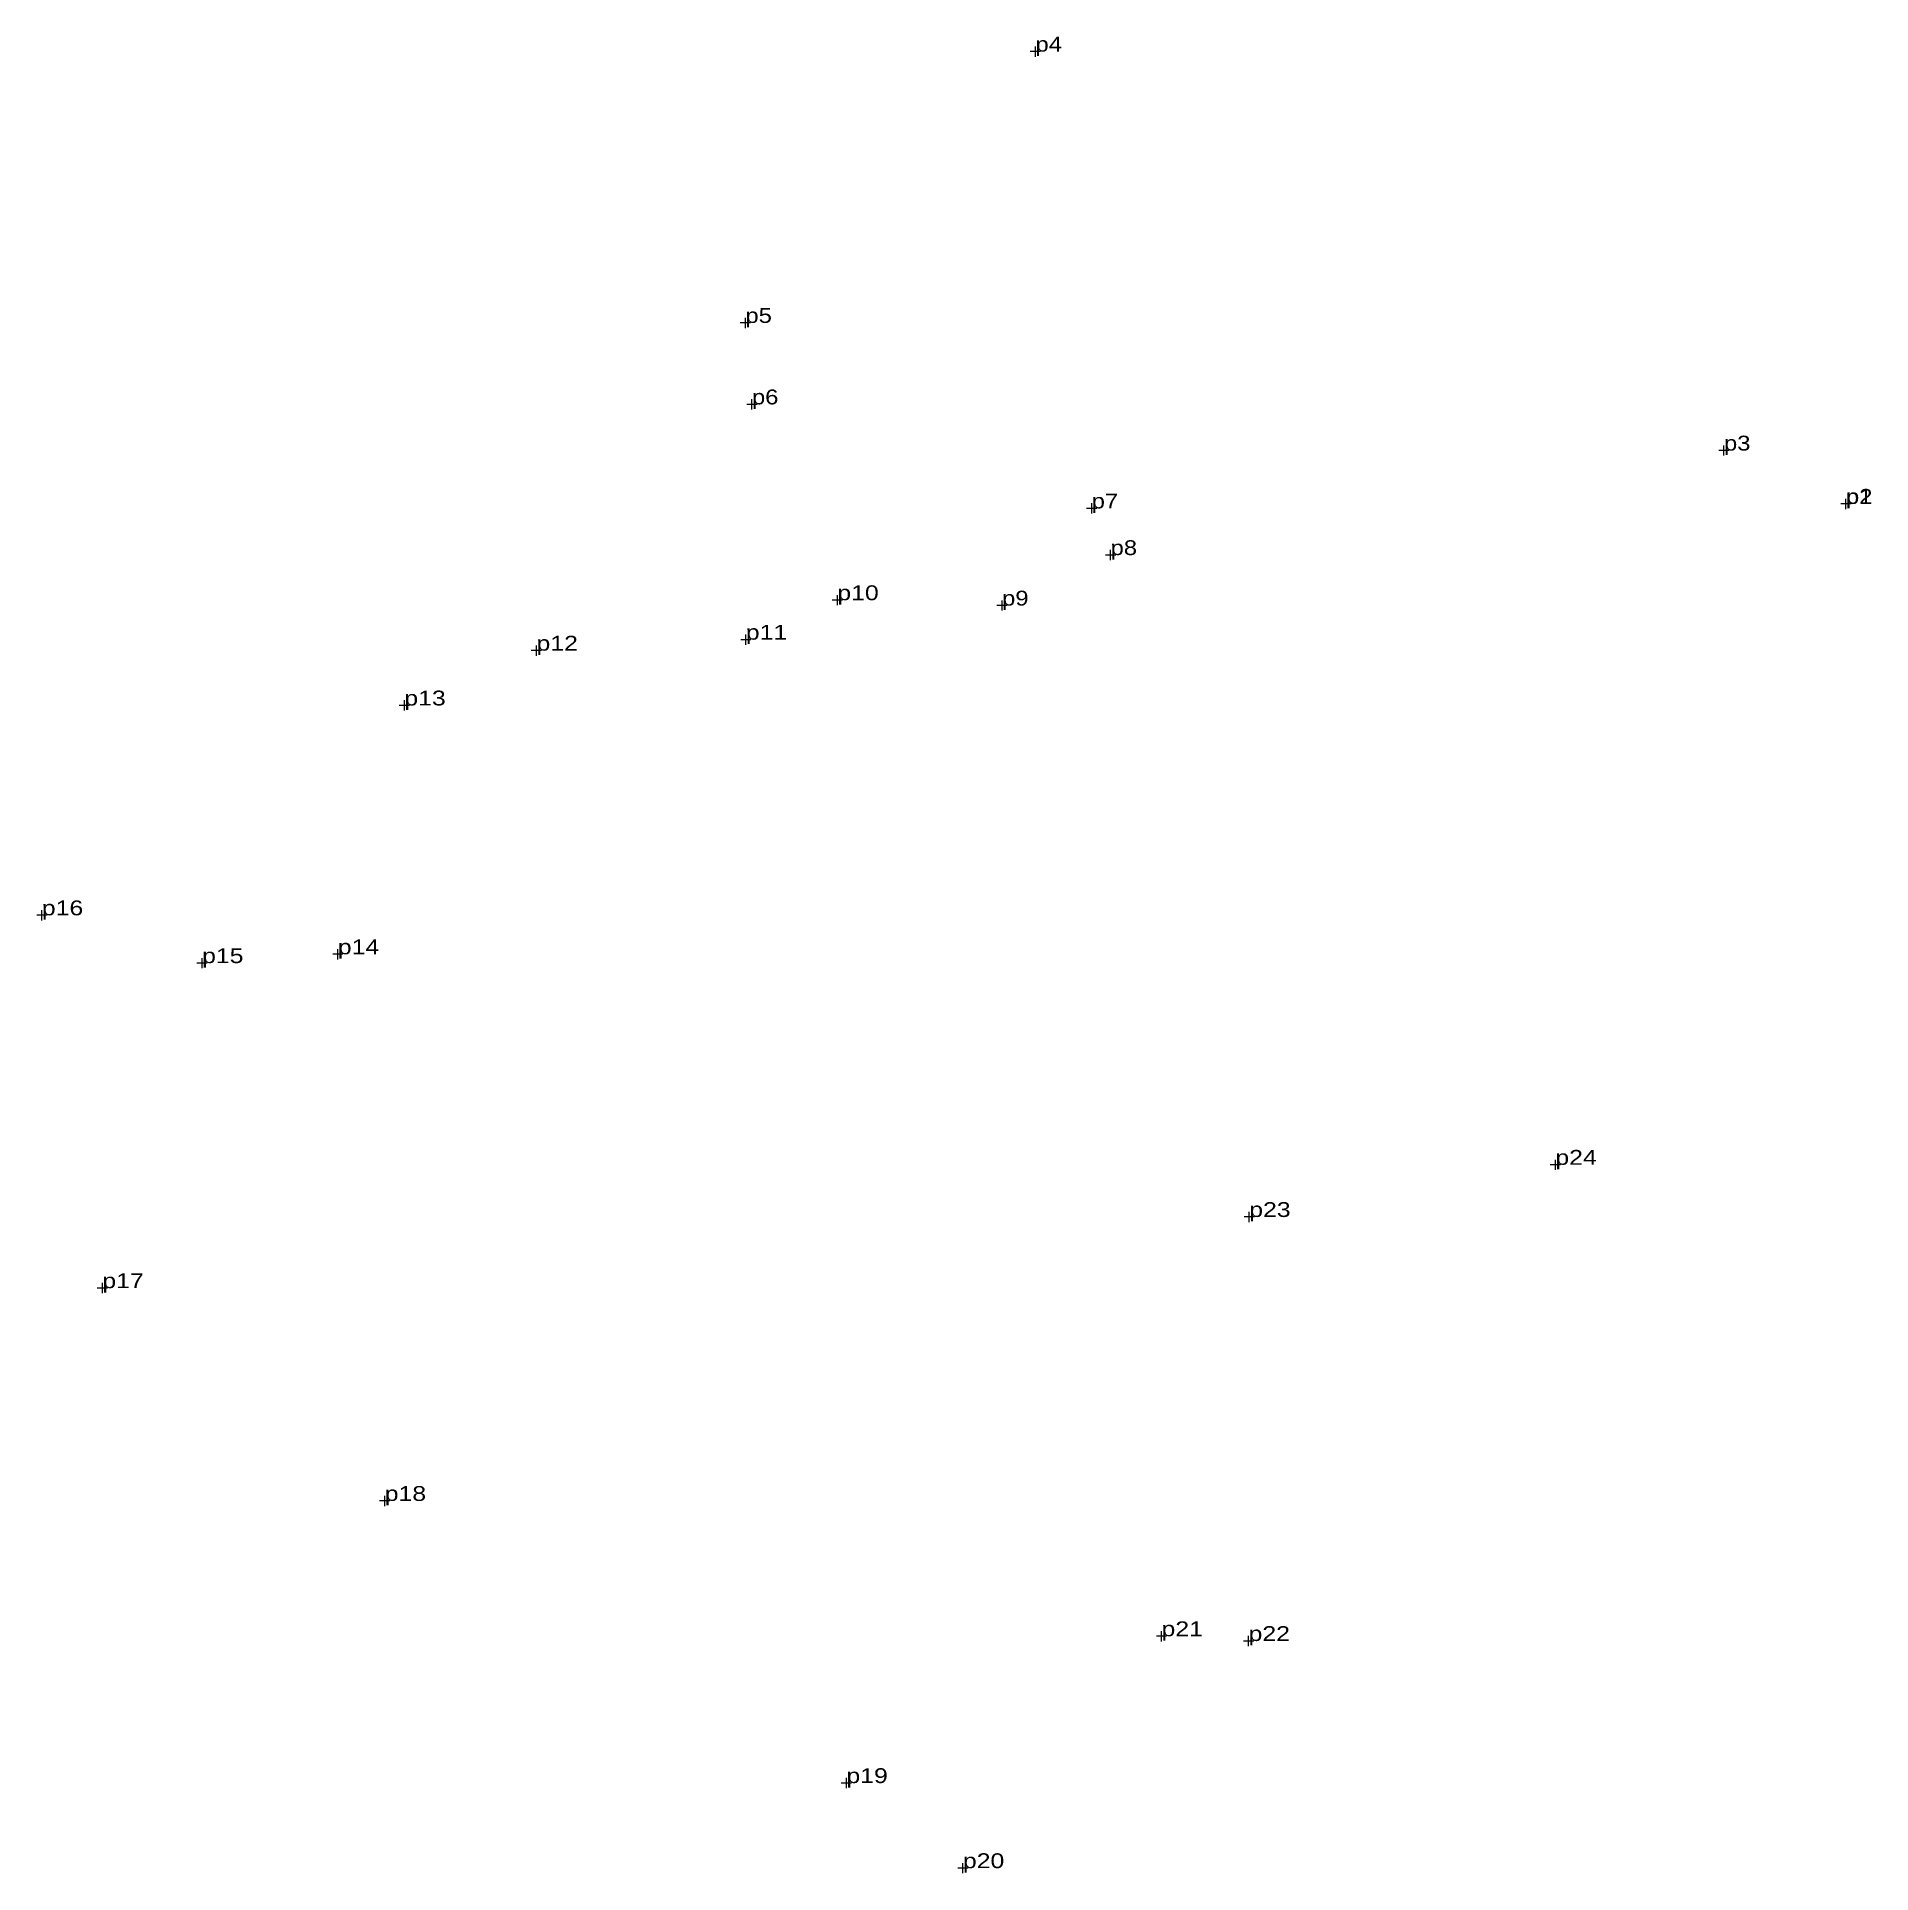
# Model space of a CAD drawing. Header units: metres. Extents: x 536321 to 554401, y 1836984 to 1854676.
# Drawn here: x 538431.3 to 538653.9, y 1836984 to 1837206.8 of the extents above.
import ezdxf

# ---------------------------------------------------------------- set-up
doc = ezdxf.new("R2010")
doc.units = ezdxf.units.M
doc.header["$LTSCALE"] = 0.72
doc.layers.add('12', color=7, linetype='Continuous')
doc.layers.add('7', color=7, linetype='Continuous', lineweight=13)

msp = doc.modelspace()

# ---------------------------------------------------------------- linework, layer by layer
at = {"layer": '7'}
for p, q in [((538553.11, 1837204.99), (538551.86, 1837204.99)), ((538553.11, 1837204.99), (538551.86, 1837204.99)), ((538552.49, 1837204.37), (538552.49, 1837205.61)), ((538552.49, 1837204.37), (538552.49, 1837205.61)), ((538517.93, 1837172.08), (538516.69, 1837172.08)), ((538517.94, 1837172.08), (538516.69, 1837172.08)), ((538517.31, 1837171.46), (538517.31, 1837172.71)), ((538517.31, 1837171.46), (538517.31, 1837172.71)), ((538518.73, 1837162.2), (538517.48, 1837162.2)), ((538518.73, 1837162.2), (538517.48, 1837162.2)), ((538518.1, 1837161.58), (538518.1, 1837162.83)), ((538518.1, 1837161.58), (538518.1, 1837162.83)), ((538636.62, 1837156.61), (538635.37, 1837156.61)), ((538636.62, 1837156.6), (538635.37, 1837156.6)), ((538636, 1837155.98), (538636, 1837157.23)), ((538636, 1837155.98), (538636, 1837157.23)), ((538650.78, 1837149.49), (538650.78, 1837150.74)), ((538650.79, 1837149.49), (538650.79, 1837150.74)), ((538650.8, 1837149.51), (538650.8, 1837150.76)), ((538650.8, 1837149.51), (538650.8, 1837150.76)), ((538559.93, 1837149.58), (538558.68, 1837149.58)), ((538559.93, 1837149.58), (538558.68, 1837149.58)), ((538559.31, 1837148.96), (538559.31, 1837150.21)), ((538559.31, 1837148.96), (538559.31, 1837150.2)), ((538651.41, 1837150.12), (538650.16, 1837150.12)), ((538651.41, 1837150.12), (538650.16, 1837150.12)), ((538651.42, 1837150.14), (538650.18, 1837150.14)), ((538651.42, 1837150.14), (538650.18, 1837150.14)), ((538561.59, 1837143.3), (538561.59, 1837144.55)), ((538561.6, 1837143.3), (538561.6, 1837144.55)), ((538562.22, 1837143.92), (538560.97, 1837143.92)), ((538562.22, 1837143.92), (538560.97, 1837143.92)), ((538529.08, 1837138.45), (538527.83, 1837138.45)), ((538529.08, 1837138.45), (538527.83, 1837138.45)), ((538528.46, 1837137.83), (538528.46, 1837139.07)), ((538528.46, 1837137.83), (538528.46, 1837139.07)), ((538549.07, 1837137.8), (538547.82, 1837137.8)), ((538549.06, 1837137.8), (538547.82, 1837137.8)), ((538548.44, 1837137.18), (538548.44, 1837138.43)), ((538548.44, 1837137.18), (538548.44, 1837138.42)), ((538491.97, 1837131.71), (538491.97, 1837132.95)), ((538491.97, 1837131.71), (538491.97, 1837132.95)), ((538517.98, 1837133.66), (538516.74, 1837133.66)), ((538517.98, 1837133.66), (538516.74, 1837133.66)), ((538517.36, 1837133.04), (538517.36, 1837134.29)), ((538517.36, 1837133.04), (538517.36, 1837134.28)), ((538492.59, 1837132.33), (538491.34, 1837132.33)), ((538492.59, 1837132.33), (538491.34, 1837132.33)), ((538475.94, 1837125.06), (538475.94, 1837126.31)), ((538475.94, 1837125.06), (538475.94, 1837126.31)), ((538476.56, 1837125.68), (538475.31, 1837125.68)), ((538476.56, 1837125.68), (538475.31, 1837125.68)), ((538432.6, 1837100.23), (538431.35, 1837100.23)), ((538432.6, 1837100.23), (538431.35, 1837100.23)), ((538431.97, 1837099.6), (538431.97, 1837100.85)), ((538431.97, 1837099.6), (538431.97, 1837100.85)), ((538451.41, 1837093.8), (538451.41, 1837095.05)), ((538451.41, 1837093.8), (538451.41, 1837095.05)), ((538468.49, 1837095.5), (538467.25, 1837095.5)), ((538468.49, 1837095.5), (538467.25, 1837095.5)), ((538467.87, 1837094.88), (538467.87, 1837096.13)), ((538467.87, 1837094.88), (538467.87, 1837096.13)), ((538452.03, 1837094.43), (538450.78, 1837094.43)), ((538452.03, 1837094.43), (538450.78, 1837094.43)), ((538615.55, 1837069.34), (538615.55, 1837070.59)), ((538615.55, 1837069.34), (538615.55, 1837070.59)), ((538616.17, 1837069.97), (538614.92, 1837069.97)), ((538616.17, 1837069.97), (538614.92, 1837069.97)), ((538578.42, 1837063.01), (538578.42, 1837064.26)), ((538578.42, 1837063.01), (538578.42, 1837064.26)), ((538579.04, 1837063.64), (538577.8, 1837063.64)), ((538579.04, 1837063.64), (538577.8, 1837063.64)), ((538439.93, 1837055.01), (538438.68, 1837055.01)), ((538439.93, 1837055.01), (538438.68, 1837055.01)), ((538439.31, 1837054.39), (538439.31, 1837055.64)), ((538439.31, 1837054.39), (538439.31, 1837055.64)), ((538474.19, 1837029.2), (538472.94, 1837029.2)), ((538474.19, 1837029.2), (538472.94, 1837029.2)), ((538473.56, 1837028.58), (538473.56, 1837029.83)), ((538473.56, 1837028.58), (538473.56, 1837029.83)), ((538568.4, 1837012.79), (538567.16, 1837012.79)), ((538568.4, 1837012.79), (538567.16, 1837012.79)), ((538567.78, 1837012.16), (538567.78, 1837013.41)), ((538567.78, 1837012.16), (538567.78, 1837013.41)), ((538578.34, 1837011.58), (538578.34, 1837012.83)), ((538578.34, 1837011.58), (538578.34, 1837012.83)), ((538578.96, 1837012.21), (538577.72, 1837012.21)), ((538578.96, 1837012.21), (538577.72, 1837012.21)), ((538530.18, 1836994.98), (538528.93, 1836994.98)), ((538530.18, 1836994.98), (538528.93, 1836994.98)), ((538529.56, 1836994.36), (538529.56, 1836995.61)), ((538529.56, 1836994.36), (538529.56, 1836995.61)), ((538544.31, 1836984.66), (538543.06, 1836984.66)), ((538544.31, 1836984.66), (538543.06, 1836984.66)), ((538543.69, 1836984.04), (538543.69, 1836985.28)), ((538543.69, 1836984.04), (538543.69, 1836985.28))]:
    msp.add_line(p, q, dxfattribs=at)

# ---------------------------------------------------------------- texts
at = {"layer": '12'}
for s, width, p in [('p4', 1.2, (538552.49, 1837204.99)), ('p4', 1.2, (538552.49, 1837204.99)), ('p5', 1.2, (538517.31, 1837172.08)), ('p5', 1.2, (538517.31, 1837172.08)), ('p6', 1.2, (538518.1, 1837162.2)), ('p6', 1.2, (538518.1, 1837162.2)), ('p3', 1.2, (538636, 1837156.6)), ('p3', 1.2, (538636, 1837156.6)), ('p7', 1.2, (538559.31, 1837149.58)), ('p7', 1.2, (538559.31, 1837149.58)), ('p1', 1.2, (538650.78, 1837150.12)), ('p1', 1.2, (538650.78, 1837150.12)), ('p2', 1.2, (538650.8, 1837150.14)), ('p2', 1.2, (538650.8, 1837150.14)), ('p8', 1.2, (538561.6, 1837143.92)), ('p8', 1.2, (538561.6, 1837143.92)), ('p10', 1.25, (538528.46, 1837138.45)), ('p10', 1.25, (538528.46, 1837138.45)), ('p9', 1.2, (538548.44, 1837137.8)), ('p9', 1.2, (538548.44, 1837137.8)), ('p11', 1.25, (538517.36, 1837133.66)), ('p11', 1.25, (538517.36, 1837133.66)), ('p12', 1.25, (538491.97, 1837132.33)), ('p12', 1.25, (538491.97, 1837132.33)), ('p13', 1.25, (538475.94, 1837125.68)), ('p13', 1.25, (538475.94, 1837125.68)), ('p16', 1.25, (538431.97, 1837100.23)), ('p16', 1.25, (538431.97, 1837100.23)), ('p14', 1.25, (538467.87, 1837095.5)), ('p14', 1.25, (538467.87, 1837095.5)), ('p15', 1.25, (538451.41, 1837094.43)), ('p15', 1.25, (538451.41, 1837094.43)), ('p24', 1.25, (538615.55, 1837069.97)), ('p24', 1.25, (538615.55, 1837069.97)), ('p23', 1.25, (538578.42, 1837063.64)), ('p23', 1.25, (538578.42, 1837063.64)), ('p17', 1.25, (538439.31, 1837055.01)), ('p17', 1.25, (538439.31, 1837055.01)), ('p18', 1.25, (538473.56, 1837029.2)), ('p18', 1.25, (538473.56, 1837029.2)), ('p21', 1.25, (538567.78, 1837012.79)), ('p21', 1.25, (538567.78, 1837012.79)), ('p22', 1.25, (538578.34, 1837012.21)), ('p22', 1.25, (538578.34, 1837012.21)), ('p19', 1.25, (538529.56, 1836994.98)), ('p19', 1.25, (538529.56, 1836994.98)), ('p20', 1.25, (538543.69, 1836984.66)), ('p20', 1.25, (538543.69, 1836984.66))]:
    msp.add_text(s, height=1.8, dxfattribs=dict(at, width=width)).set_placement(p)

doc.saveas('drawing.dxf')
